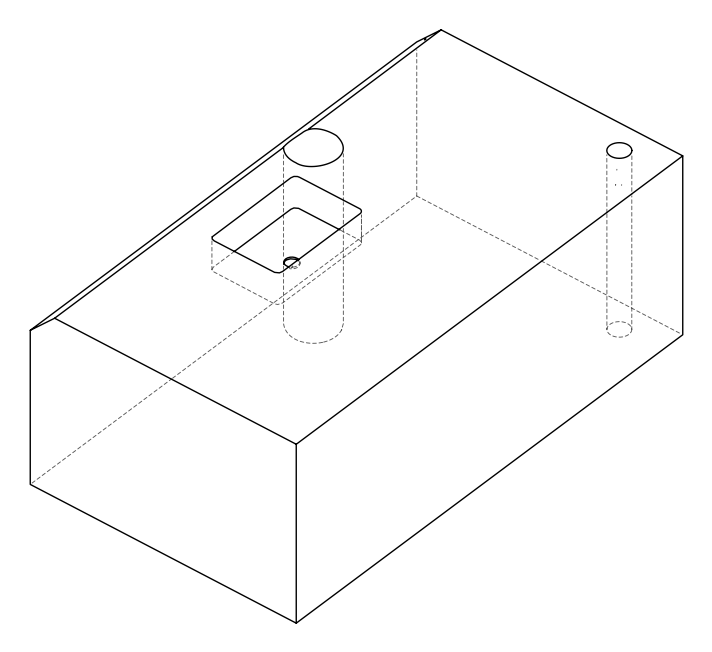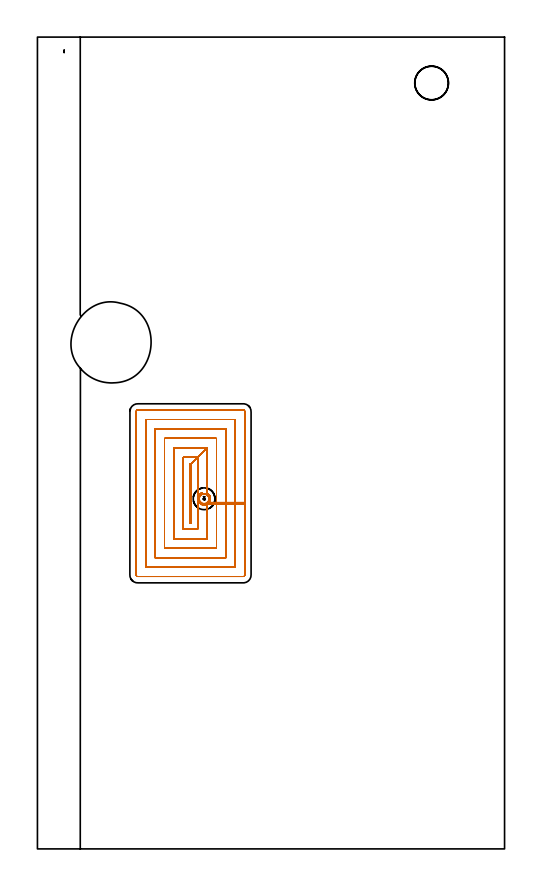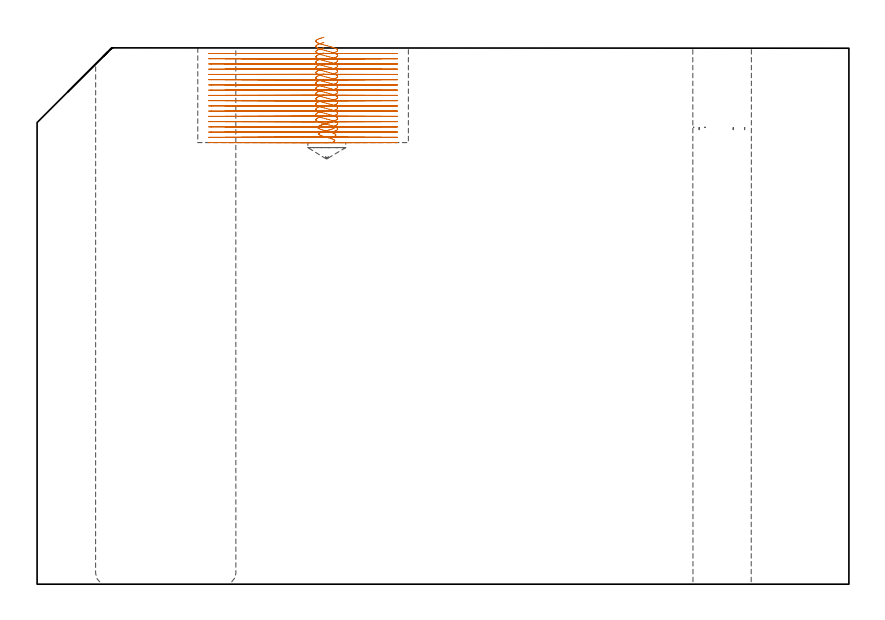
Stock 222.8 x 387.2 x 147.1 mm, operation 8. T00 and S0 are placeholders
(PLAN: 9 operations, 7 tool changes, 82.2 min)
(1 SPOT_DRILL | STEP1HOLE | NXT0321_9005460120000 | 0.03 min | 3 mm3)
(2 SPOT_DRILL_1 | STEP1POCKET | NXT0321_9005460120000 | 0.03 min | 2815 mm3)
(3 DRILL_BLIND_HOLE_INTO_CENTER | STEP1HOLE | UGT0301_217 | 0.07 min | 1140 mm3)
(4 DRILL_TO_ENLARGE_BLIND_HOLE | STEP1HOLE | NXT0301_111 | 0.11 min | 3440 mm3)
(5 GUN_DRILL_THROUGH_HOLE | STEP1HOLE | UGT0307_013 | 0.82 min | 24991 mm3)
(6 DRILL_BLIND_HOLE_INTO_CENTER_1 | STEP1POCKET | UGT0301_217 | 0.03 min | 266 mm3)
(7 AREA_MILL | FG_CHAMFER_SURFACE | UGT0205_001 | 24.88 min | 80585 mm3)
(8 MILL_RECTANGULAR_POCKET | POCKET_RECTANGULAR_STRAIGHT | NXT0201_008 | Follow Part, ap 1.5, ae 75% | 41.83 min | 124676 mm3)
(9 MILL_THROUGH_HOLE_FROM_SOLID_MATERIAL | STEP1HOLE_1 | NXT0201_007 | Circular | 14.4 min | 170519 mm3)
(TOOL NXT0321_9005460120000 | NC Spot Drill, 142deg, 12mm, Carbide, Uncoated | D12 PA142 FL30 Z2)
(TOOL UGT0301_217 | Twist Drill 10.4 mm | D10.4 PA118 FL82 Z2)
(TOOL NXT0301_111 | Carbide Drill 16.1mm [860.1-1610-050A1-PM 4234] | D16.1 PA147 FL73 Z2)
(TOOL UGT0307_013 | Gun Drill 16 mm | D16 PA130 FL24 Z1)
(TOOL UGT0205_001 | Chamfer Mill 20 x 3 x 45 deg. | D20 FL50 Z2)
(TOOL NXT0201_008 | ENDMILL 6mm [2P460-0600-NA 1630] | D6 FL26 Z6)
(TOOL NXT0201_007 | ENDMILL 25mm [R216.25-25050GCK54P 1620] | D25 R3 FL54 Z5)
(OP 8 MILL_RECTANGULAR_POCKET)
G17 G21 G94 G90
T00 M6
G54
G17 G0 G90 X78.716 Y169.887 S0 M3
G43 Z157.1 H1
Z150.1
G94 G1 X78.619 Y169.868 Z150.073 F250.
X77.99 Y169.593 Z149.889
X77.789 Y169.452 Z149.824
X77.356 Y169.089 Z149.672
X77.001 Y168.647 Z149.52
X76.867 Y168.442 Z149.455
X76.662 Y167.979 Z149.319
X76.538 Y167.489 Z149.184
X76.497 Y166.985 Z149.048
X76.518 Y166.741 Z148.983
X76.538 Y166.496 Z148.917
X76.593 Y166.238 Z148.846
X76.674 Y166.006 Z148.78
X76.882 Y165.545 Z148.645
X77.006 Y165.337 Z148.58
X77.076 Y165.237 Z148.547
X77.423 Y164.839 Z148.406
X77.807 Y164.528 Z148.273
X77.985 Y164.413 Z148.216
X78.099 Y164.348 Z148.181
X78.219 Y164.293 Z148.146
X78.444 Y164.189 Z148.08
X79.023 Y164.039 Z147.919
X79.62 Y164.004 Z147.759
X80.213 Y164.085 Z147.599
X80.779 Y164.28 Z147.438
X80.995 Y164.401 Z147.372
X81.207 Y164.526 Z147.306
X81.676 Y164.933 Z147.14
X82.053 Y165.427 Z146.973
X82.32 Y165.988 Z146.807
X82.468 Y166.591 Z146.64
X82.49 Y167.212 Z146.474
X82.385 Y167.825 Z146.307
X82.157 Y168.403 Z146.141
X82.027 Y168.612 Z146.075
X81.665 Y169.063 Z145.92
X81.226 Y169.445 Z145.764
X81.069 Y169.556 Z145.712
X80.9 Y169.645 Z145.661
Y191.3 F500.
X73.4 Y183.8
X72.6
Y155.4
X73.4
Y183.8
X76.4 Y186.8
X69.6
Y152.4
X76.4
Y186.8
X80.9 Y191.3
X65.1
Y147.9
X80.9
Y164.35
X85.4
Y195.8
X60.6
Y143.4
X85.4
Y164.35
X89.9
Y200.3
X56.1
Y138.9
X89.9
Y164.35
X94.4
Y204.8
X51.6
Y134.4
X94.4
Y164.35
X98.9
Y208.6
G3 X98.2 Y209.3 R0.7
G1 X47.8
G3 X47.1 Y208.6 R0.7
G1 Y130.6
G3 X47.8 Y129.9 R0.7
G1 X98.2
G3 X98.9 Y130.6 R0.7
G1 Y164.35
Y165.35
G0 X78.717 Y169.884 Z148.661
G1 X78.492 Y169.826 Z148.599 F250.
X77.99 Y169.593 Z148.45
X77.789 Y169.452 Z148.385
X77.356 Y169.089 Z148.233
X77.001 Y168.647 Z148.081
X76.867 Y168.442 Z148.016
X76.662 Y167.98 Z147.88
X76.538 Y167.49 Z147.745
X76.497 Y166.987 Z147.61
X76.517 Y166.742 Z147.544
X76.538 Y166.497 Z147.478
X76.593 Y166.238 Z147.407
X76.674 Y166.006 Z147.341
X76.882 Y165.545 Z147.206
X77.006 Y165.337 Z147.141
X77.076 Y165.237 Z147.108
X77.423 Y164.839 Z146.967
X77.807 Y164.528 Z146.834
X77.985 Y164.413 Z146.777
X78.2 Y164.29 Z146.711
X78.829 Y164.076 Z146.533
X79.488 Y164.002 Z146.355
X80.149 Y164.071 Z146.177
X80.779 Y164.28 Z145.999
X80.995 Y164.401 Z145.933
X81.207 Y164.526 Z145.867
X81.676 Y164.933 Z145.701
X82.053 Y165.427 Z145.534
X82.32 Y165.988 Z145.368
X82.468 Y166.591 Z145.201
X82.49 Y167.212 Z145.035
X82.385 Y167.825 Z144.868
X82.157 Y168.403 Z144.702
X82.027 Y168.612 Z144.636
X81.665 Y169.063 Z144.481
X81.226 Y169.445 Z144.325
X81.069 Y169.556 Z144.273
X80.9 Y169.645 Z144.222
Y191.3 F500.
X73.4 Y183.8
X72.6
Y155.4
X73.4
Y183.8
X76.4 Y186.8
X69.6
Y152.4
X76.4
Y186.8
X80.9 Y191.3
X65.1
Y147.9
X80.9
Y164.35
X85.4
Y195.8
X60.6
Y143.4
X85.4
Y164.35
X89.9
Y200.3
X56.1
Y138.9
X89.9
Y164.35
X94.4
Y204.8
X51.6
Y134.4
X94.4
Y164.35
X98.9
Y208.6
G3 X98.2 Y209.3 R0.7
G1 X47.8
G3 X47.1 Y208.6 R0.7
G1 Y130.6
G3 X47.8 Y129.9 R0.7
G1 X98.2
G3 X98.9 Y130.6 R0.7
G1 Y164.35
Y165.35
G0 X78.718 Y169.884 Z147.222
G1 X78.497 Y169.828 Z147.161 F250.
X77.99 Y169.593 Z147.011
X77.789 Y169.452 Z146.946
X77.356 Y169.089 Z146.794
X76.999 Y168.644 Z146.642
X76.865 Y168.439 Z146.576
X76.642 Y167.918 Z146.424
X76.52 Y167.365 Z146.272
X76.503 Y166.798 Z146.12
X76.593 Y166.238 Z145.968
X76.674 Y166.006 Z145.902
X76.882 Y165.545 Z145.767
X77.006 Y165.337 Z145.702
X77.076 Y165.237 Z145.669
X77.423 Y164.839 Z145.528
X77.807 Y164.528 Z145.395
X77.985 Y164.413 Z145.339
X78.2 Y164.29 Z145.272
X78.829 Y164.076 Z145.094
X79.488 Y164.002 Z144.916
X80.149 Y164.071 Z144.738
X80.779 Y164.28 Z144.561
X80.995 Y164.401 Z144.494
X81.207 Y164.526 Z144.428
X81.676 Y164.933 Z144.262
X82.053 Y165.427 Z144.095
X82.32 Y165.988 Z143.929
X82.468 Y166.591 Z143.762
X82.49 Y167.212 Z143.596
X82.385 Y167.825 Z143.429
X82.157 Y168.403 Z143.263
X82.027 Y168.612 Z143.197
X81.663 Y169.065 Z143.041
X81.227 Y169.445 Z142.886
X81.07 Y169.556 Z142.835
X80.9 Y169.645 Z142.783
Y191.3 F500.
X73.4 Y183.8
X72.6
Y155.4
X73.4
Y183.8
X76.4 Y186.8
X69.6
Y152.4
X76.4
Y186.8
X80.9 Y191.3
X65.1
Y147.9
X80.9
Y164.35
X85.4
Y195.8
X60.6
Y143.4
X85.4
Y164.35
X89.9
Y200.3
X56.1
Y138.9
X89.9
Y164.35
X94.4
Y204.8
X51.6
Y134.4
X94.4
Y164.35
X98.9
Y208.6
G3 X98.2 Y209.3 R0.7
G1 X47.8
G3 X47.1 Y208.6 R0.7
G1 Y130.6
G3 X47.8 Y129.9 R0.7
G1 X98.2
G3 X98.9 Y130.6 R0.7
G1 Y164.35
Y165.35
G0 X78.718 Y169.884 Z145.783
G1 X78.497 Y169.828 Z145.722 F250.
X77.99 Y169.593 Z145.572
X77.789 Y169.452 Z145.507
X77.356 Y169.089 Z145.355
X76.999 Y168.644 Z145.203
X76.865 Y168.439 Z145.137
X76.642 Y167.918 Z144.985
X76.52 Y167.365 Z144.833
X76.503 Y166.798 Z144.681
X76.593 Y166.238 Z144.529
X76.674 Y166.006 Z144.464
X76.882 Y165.545 Z144.328
X77.006 Y165.337 Z144.263
X77.076 Y165.237 Z144.23
X77.423 Y164.839 Z144.089
X77.807 Y164.528 Z143.957
X77.985 Y164.413 Z143.9
X78.2 Y164.29 Z143.833
X78.829 Y164.076 Z143.655
X79.488 Y164.002 Z143.477
X80.149 Y164.071 Z143.3
X80.779 Y164.28 Z143.122
X80.995 Y164.401 Z143.055
X81.207 Y164.526 Z142.989
X81.676 Y164.933 Z142.823
X82.053 Y165.427 Z142.656
X82.32 Y165.988 Z142.49
X82.468 Y166.591 Z142.323
X82.49 Y167.212 Z142.157
X82.385 Y167.825 Z141.991
X82.157 Y168.403 Z141.824
X82.027 Y168.612 Z141.758
X81.663 Y169.065 Z141.602
X81.227 Y169.445 Z141.447
X81.07 Y169.556 Z141.396
X80.9 Y169.645 Z141.344
Y191.3 F500.
X73.4 Y183.8
X72.6
Y155.4
X73.4
Y183.8
X76.4 Y186.8
X69.6
Y152.4
X76.4
Y186.8
X80.9 Y191.3
X65.1
Y147.9
X80.9
Y164.35
X85.4
Y195.8
X60.6
Y143.4
X85.4
Y164.35
X89.9
Y200.3
X56.1
Y138.9
X89.9
Y164.35
X94.4
Y204.8
X51.6
Y134.4
X94.4
Y164.35
X98.9
Y208.6
G3 X98.2 Y209.3 R0.7
G1 X47.8
G3 X47.1 Y208.6 R0.7
G1 Y130.6
G3 X47.8 Y129.9 R0.7
G1 X98.2
G3 X98.9 Y130.6 R0.7
G1 Y164.35
Y165.35
G0 X78.718 Y169.884 Z144.344
G1 X78.497 Y169.828 Z144.283 F250.
X77.99 Y169.593 Z144.133
X77.789 Y169.452 Z144.068
X77.356 Y169.089 Z143.917
X76.999 Y168.644 Z143.764
X76.865 Y168.439 Z143.698
X76.642 Y167.918 Z143.546
X76.52 Y167.365 Z143.394
X76.503 Y166.798 Z143.242
X76.593 Y166.238 Z143.09
X76.674 Y166.006 Z143.025
X76.882 Y165.545 Z142.889
X77.006 Y165.337 Z142.824
X77.076 Y165.237 Z142.791
X77.423 Y164.839 Z142.65
X77.807 Y164.528 Z142.518
X77.985 Y164.413 Z142.461
X78.2 Y164.29 Z142.394
X78.829 Y164.076 Z142.217
X79.488 Y164.002 Z142.039
X80.149 Y164.071 Z141.861
X80.779 Y164.28 Z141.683
X80.995 Y164.401 Z141.616
X81.207 Y164.526 Z141.551
X81.676 Y164.933 Z141.384
X82.053 Y165.427 Z141.218
X82.32 Y165.988 Z141.051
X82.468 Y166.591 Z140.885
X82.49 Y167.212 Z140.718
X82.385 Y167.825 Z140.552
X82.157 Y168.403 Z140.385
X82.027 Y168.612 Z140.319
X81.663 Y169.065 Z140.163
X81.227 Y169.445 Z140.008
X81.07 Y169.556 Z139.957
X80.9 Y169.645 Z139.905
Y191.3 F500.
X73.4 Y183.8
X72.6
Y155.4
X73.4
Y183.8
X76.4 Y186.8
X69.6
Y152.4
X76.4
Y186.8
X80.9 Y191.3
X65.1
Y147.9
X80.9
Y164.35
X85.4
Y195.8
X60.6
Y143.4
X85.4
Y164.35
X89.9
Y200.3
X56.1
Y138.9
X89.9
Y164.35
X94.4
Y204.8
X51.6
Y134.4
X94.4
Y164.35
X98.9
Y208.6
G3 X98.2 Y209.3 R0.7
G1 X47.8
G3 X47.1 Y208.6 R0.7
G1 Y130.6
G3 X47.8 Y129.9 R0.7
G1 X98.2
G3 X98.9 Y130.6 R0.7
G1 Y164.35
Y165.35
G0 X78.718 Y169.884 Z142.905
G1 X78.497 Y169.828 Z142.844 F250.
X77.99 Y169.593 Z142.695
X77.789 Y169.452 Z142.629
X77.356 Y169.089 Z142.478
X76.999 Y168.644 Z142.325
X76.865 Y168.439 Z142.259
X76.642 Y167.918 Z142.107
X76.52 Y167.365 Z141.955
X76.503 Y166.798 Z141.803
X76.593 Y166.238 Z141.652
X76.674 Y166.006 Z141.586
X76.882 Y165.545 Z141.45
X77.006 Y165.337 Z141.385
X77.076 Y165.237 Z141.353
X77.423 Y164.839 Z141.211
X77.807 Y164.528 Z141.079
X77.985 Y164.413 Z141.022
X78.2 Y164.29 Z140.956
X78.829 Y164.076 Z140.778
X79.488 Y164.002 Z140.6
X80.149 Y164.071 Z140.422
X80.779 Y164.28 Z140.244
X80.995 Y164.401 Z140.178
X81.207 Y164.526 Z140.112
X81.676 Y164.933 Z139.945
X82.053 Y165.427 Z139.779
X82.32 Y165.988 Z139.612
X82.468 Y166.591 Z139.446
X82.49 Y167.212 Z139.279
X82.385 Y167.825 Z139.113
X82.157 Y168.403 Z138.946
X82.027 Y168.612 Z138.88
X81.663 Y169.065 Z138.724
X81.227 Y169.445 Z138.569
X81.07 Y169.556 Z138.518
X80.9 Y169.645 Z138.467
Y191.3 F500.
X73.4 Y183.8
X72.6
Y155.4
X73.4
Y183.8
X76.4 Y186.8
X69.6
Y152.4
X76.4
Y186.8
X80.9 Y191.3
X65.1
Y147.9
X80.9
Y164.35
X85.4
Y195.8
X60.6
Y143.4
X85.4
Y164.35
X89.9
Y200.3
X56.1
Y138.9
X89.9
Y164.35
X94.4
Y204.8
X51.6
Y134.4
X94.4
Y164.35
X98.9
Y208.6
G3 X98.2 Y209.3 R0.7
G1 X47.8
G3 X47.1 Y208.6 R0.7
G1 Y130.6
G3 X47.8 Y129.9 R0.7
G1 X98.2
G3 X98.9 Y130.6 R0.7
G1 Y164.35
Y165.35
G0 X78.718 Y169.885 Z141.467
G1 X78.578 Y169.856 Z141.428 F250.
X77.99 Y169.593 Z141.256
X77.789 Y169.452 Z141.19
X77.356 Y169.089 Z141.039
X76.999 Y168.644 Z140.886
X76.865 Y168.439 Z140.82
X76.642 Y167.918 Z140.668
X76.52 Y167.365 Z140.516
X76.503 Y166.798 Z140.365
X76.593 Y166.238 Z140.213
X76.674 Y166.006 Z140.147
X76.882 Y165.545 Z140.011
X77.006 Y165.337 Z139.946
X77.076 Y165.237 Z139.914
X77.423 Y164.839 Z139.772
X77.807 Y164.528 Z139.64
X77.985 Y164.413 Z139.583
X78.2 Y164.29 Z139.517
X78.829 Y164.076 Z139.339
X79.488 Y164.002 Z139.161
X80.149 Y164.071 Z138.983
X80.779 Y164.28 Z138.805
X80.995 Y164.401 Z138.739
X81.207 Y164.526 Z138.673
X81.676 Y164.933 Z138.506
X82.053 Y165.427 Z138.34
X82.32 Y165.988 Z138.173
X82.468 Y166.591 Z138.007
X82.49 Y167.212 Z137.84
X82.385 Y167.825 Z137.674
X82.157 Y168.403 Z137.507
X82.027 Y168.612 Z137.441
X81.663 Y169.065 Z137.285
X81.228 Y169.444 Z137.131
X81.071 Y169.555 Z137.079
X80.9 Y169.645 Z137.028
Y191.3 F500.
X73.4 Y183.8
X72.6
Y155.4
X73.4
Y183.8
X76.4 Y186.8
X69.6
Y152.4
X76.4
Y186.8
X80.9 Y191.3
X65.1
Y147.9
X80.9
Y164.35
X85.4
Y195.8
X60.6
Y143.4
X85.4
Y164.35
X89.9
Y200.3
X56.1
Y138.9
X89.9
Y164.35
X94.4
Y204.8
X51.6
Y134.4
X94.4
Y164.35
X98.9
Y208.6
G3 X98.2 Y209.3 R0.7
G1 X47.8
G3 X47.1 Y208.6 R0.7
G1 Y130.6
G3 X47.8 Y129.9 R0.7
G1 X98.2
G3 X98.9 Y130.6 R0.7
G1 Y164.35
Y165.35
G0 X78.717 Y169.884 Z140.028
G1 X78.568 Y169.852 Z139.987 F250.
X77.99 Y169.593 Z139.817
X77.789 Y169.452 Z139.751
X77.356 Y169.089 Z139.6
X77. Y168.645 Z139.448
X76.866 Y168.44 Z139.382
X76.662 Y167.979 Z139.247
X76.538 Y167.491 Z139.112
X76.497 Y166.989 Z138.977
X76.517 Y166.744 Z138.911
X76.538 Y166.5 Z138.845
X76.593 Y166.238 Z138.774
X76.674 Y166.006 Z138.708
X76.882 Y165.545 Z138.572
X77.006 Y165.337 Z138.507
X77.076 Y165.237 Z138.475
X77.423 Y164.839 Z138.333
X77.807 Y164.528 Z138.201
X77.985 Y164.413 Z138.144
X78.2 Y164.29 Z138.078
X78.829 Y164.076 Z137.9
X79.488 Y164.002 Z137.722
X80.149 Y164.071 Z137.544
X80.779 Y164.28 Z137.366
X80.995 Y164.401 Z137.3
X81.207 Y164.526 Z137.234
X81.676 Y164.933 Z137.067
X82.053 Y165.427 Z136.901
X82.32 Y165.988 Z136.734
X82.468 Y166.591 Z136.568
X82.49 Y167.212 Z136.401
X82.385 Y167.825 Z136.235
X82.157 Y168.403 Z136.068
X82.027 Y168.612 Z136.003
X81.664 Y169.064 Z135.847
X81.228 Y169.444 Z135.692
X81.07 Y169.555 Z135.64
X80.9 Y169.645 Z135.589
Y191.3 F500.
X73.4 Y183.8
X72.6
Y155.4
X73.4
Y183.8
X76.4 Y186.8
X69.6
Y152.4
X76.4
Y186.8
X80.9 Y191.3
X65.1
Y147.9
X80.9
Y164.35
X85.4
Y195.8
X60.6
Y143.4
X85.4
Y164.35
X89.9
Y200.3
X56.1
Y138.9
X89.9
Y164.35
X94.4
Y204.8
X51.6
Y134.4
X94.4
Y164.35
X98.9
Y208.6
G3 X98.2 Y209.3 R0.7
G1 X47.8
G3 X47.1 Y208.6 R0.7
G1 Y130.6
G3 X47.8 Y129.9 R0.7
G1 X98.2
G3 X98.9 Y130.6 R0.7
G1 Y164.35
Y165.35
G0 X78.717 Y169.884 Z138.589
G1 X78.492 Y169.826 Z138.527 F250.
X77.99 Y169.593 Z138.378
X77.789 Y169.452 Z138.313
X77.356 Y169.089 Z138.161
X77.002 Y168.648 Z138.009
X76.867 Y168.443 Z137.944
X76.662 Y167.98 Z137.808
X76.538 Y167.49 Z137.673
X76.497 Y166.986 Z137.537
X76.518 Y166.741 Z137.471
X76.538 Y166.497 Z137.406
X76.593 Y166.238 Z137.335
X76.674 Y166.006 Z137.269
X76.882 Y165.545 Z137.133
X77.006 Y165.337 Z137.069
X77.076 Y165.237 Z137.036
X77.423 Y164.839 Z136.894
X77.807 Y164.528 Z136.762
X77.985 Y164.413 Z136.705
X78.2 Y164.29 Z136.639
X78.829 Y164.076 Z136.461
X79.488 Y164.002 Z136.283
X80.149 Y164.071 Z136.105
X80.779 Y164.28 Z135.927
X80.995 Y164.401 Z135.861
X81.207 Y164.526 Z135.795
X81.676 Y164.933 Z135.628
X82.053 Y165.427 Z135.462
X82.32 Y165.988 Z135.296
X82.468 Y166.591 Z135.129
X82.49 Y167.212 Z134.963
X82.385 Y167.825 Z134.796
X82.157 Y168.403 Z134.63
X82.027 Y168.612 Z134.564
X81.665 Y169.062 Z134.409
X81.226 Y169.446 Z134.252
X81.069 Y169.556 Z134.201
X80.9 Y169.645 Z134.15
Y191.3 F500.
X73.4 Y183.8
X72.6
Y155.4
X73.4
Y183.8
X76.4 Y186.8
X69.6
Y152.4
X76.4
Y186.8
X80.9 Y191.3
X65.1
Y147.9
X80.9
Y164.35
X85.4
Y195.8
X60.6
Y143.4
X85.4
Y164.35
X89.9
Y200.3
X56.1
Y138.9
X89.9
Y164.35
X94.4
Y204.8
X51.6
Y134.4
X94.4
Y164.35
X98.9
Y208.6
G3 X98.2 Y209.3 R0.7
G1 X47.8
G3 X47.1 Y208.6 R0.7
G1 Y130.6
G3 X47.8 Y129.9 R0.7
G1 X98.2
G3 X98.9 Y130.6 R0.7
G1 Y164.35
Y165.35
G0 X78.717 Y169.884 Z137.15
G1 X78.492 Y169.826 Z137.088 F250.
X77.99 Y169.593 Z136.939
X77.789 Y169.452 Z136.874
X77.356 Y169.089 Z136.722
X77.002 Y168.648 Z136.571
X76.867 Y168.443 Z136.505
X76.663 Y167.98 Z136.369
X76.538 Y167.491 Z136.234
X76.497 Y166.987 Z136.099
X76.517 Y166.742 Z136.033
X76.538 Y166.498 Z135.967
X76.593 Y166.238 Z135.896
X76.674 Y166.006 Z135.83
X76.882 Y165.545 Z135.695
X77.006 Y165.337 Z135.63
X77.076 Y165.237 Z135.597
X77.423 Y164.839 Z135.455
X77.807 Y164.528 Z135.323
X77.985 Y164.413 Z135.266
X78.2 Y164.29 Z135.2
X78.829 Y164.076 Z135.022
X79.488 Y164.002 Z134.844
X80.149 Y164.071 Z134.666
X80.779 Y164.28 Z134.488
X80.995 Y164.401 Z134.422
X81.207 Y164.526 Z134.356
X81.676 Y164.933 Z134.19
X82.053 Y165.427 Z134.023
X82.32 Y165.988 Z133.857
X82.468 Y166.591 Z133.69
X82.49 Y167.212 Z133.524
X82.385 Y167.825 Z133.357
X82.157 Y168.403 Z133.191
X82.027 Y168.612 Z133.125
X81.665 Y169.062 Z132.97
X81.226 Y169.446 Z132.814
X81.069 Y169.556 Z132.762
X80.9 Y169.645 Z132.711
Y191.3 F500.
X73.4 Y183.8
X72.6
Y155.4
X73.4
Y183.8
X76.4 Y186.8
X69.6
Y152.4
X76.4
Y186.8
X80.9 Y191.3
X65.1
Y147.9
X80.9
Y164.35
X85.4
Y195.8
X60.6
Y143.4
X85.4
Y164.35
X89.9
Y200.3
X56.1
Y138.9
X89.9
Y164.35
X94.4
Y204.8
X51.6
Y134.4
X94.4
Y164.35
X98.9
Y208.6
G3 X98.2 Y209.3 R0.7
G1 X47.8
G3 X47.1 Y208.6 R0.7
G1 Y130.6
G3 X47.8 Y129.9 R0.7
G1 X98.2
G3 X98.9 Y130.6 R0.7
G1 Y164.35
Y165.35
G0 X78.718 Y169.884 Z135.711
G1 X78.497 Y169.828 Z135.65 F250.
X77.99 Y169.593 Z135.5
X77.789 Y169.452 Z135.435
X77.356 Y169.089 Z135.283
X76.999 Y168.644 Z135.13
X76.865 Y168.439 Z135.065
X76.642 Y167.918 Z134.913
X76.52 Y167.365 Z134.761
X76.503 Y166.798 Z134.609
X76.593 Y166.238 Z134.457
X76.674 Y166.006 Z134.391
X76.882 Y165.545 Z134.256
X77.006 Y165.337 Z134.191
X77.076 Y165.237 Z134.158
X77.423 Y164.839 Z134.017
X77.807 Y164.528 Z133.884
X77.985 Y164.413 Z133.827
X78.2 Y164.29 Z133.761
X78.829 Y164.076 Z133.583
X79.488 Y164.002 Z133.405
X80.149 Y164.071 Z133.227
X80.779 Y164.28 Z133.05
X80.995 Y164.401 Z132.983
X81.207 Y164.526 Z132.917
X81.676 Y164.933 Z132.751
X82.053 Y165.427 Z132.584
X82.32 Y165.988 Z132.418
X82.468 Y166.591 Z132.251
X82.49 Y167.212 Z132.085
X82.385 Y167.825 Z131.918
X82.157 Y168.403 Z131.752
X82.027 Y168.612 Z131.686
X81.663 Y169.065 Z131.53
X81.227 Y169.445 Z131.375
X81.07 Y169.556 Z131.324
X80.9 Y169.645 Z131.272
Y191.3 F500.
X73.4 Y183.8
X72.6
Y155.4
X73.4
Y183.8
X76.4 Y186.8
X69.6
Y152.4
X76.4
Y186.8
X80.9 Y191.3
X65.1
Y147.9
X80.9
Y164.35
X85.4
Y195.8
X60.6
Y143.4
X85.4
Y164.35
X89.9
Y200.3
X56.1
Y138.9
X89.9
Y164.35
X94.4
Y204.8
X51.6
Y134.4
X94.4
Y164.35
X98.9
Y208.6
G3 X98.2 Y209.3 R0.7
G1 X47.8
G3 X47.1 Y208.6 R0.7
G1 Y130.6
G3 X47.8 Y129.9 R0.7
G1 X98.2
G3 X98.9 Y130.6 R0.7
G1 Y164.35
Y165.35
G0 X78.718 Y169.884 Z134.272
G1 X78.497 Y169.828 Z134.211 F250.
X77.99 Y169.593 Z134.061
X77.789 Y169.452 Z133.996
X77.356 Y169.089 Z133.844
X76.999 Y168.644 Z133.692
X76.865 Y168.439 Z133.626
X76.642 Y167.918 Z133.474
X76.52 Y167.365 Z133.322
X76.503 Y166.798 Z133.17
X76.593 Y166.238 Z133.018
X76.674 Y166.006 Z132.952
X76.882 Y165.545 Z132.817
X77.006 Y165.337 Z132.752
X77.076 Y165.237 Z132.719
X77.423 Y164.839 Z132.578
X77.807 Y164.528 Z132.445
X77.985 Y164.413 Z132.389
X78.2 Y164.29 Z132.322
X78.829 Y164.076 Z132.144
X79.488 Y164.002 Z131.966
X80.149 Y164.071 Z131.789
X80.779 Y164.28 Z131.611
X80.995 Y164.401 Z131.544
X81.207 Y164.526 Z131.478
X81.676 Y164.933 Z131.312
X82.053 Y165.427 Z131.145
X82.32 Y165.988 Z130.979
X82.468 Y166.591 Z130.812
X82.49 Y167.212 Z130.646
X82.385 Y167.825 Z130.479
X82.157 Y168.403 Z130.313
X82.027 Y168.612 Z130.247
X81.663 Y169.065 Z130.091
X81.227 Y169.445 Z129.936
X81.07 Y169.556 Z129.885
X80.9 Y169.645 Z129.833
Y191.3 F500.
X73.4 Y183.8
X72.6
Y155.4
X73.4
Y183.8
X76.4 Y186.8
X69.6
Y152.4
X76.4
Y186.8
X80.9 Y191.3
X65.1
Y147.9
X80.9
Y164.35
X85.4
Y195.8
X60.6
Y143.4
X85.4
Y164.35
X89.9
Y200.3
X56.1
Y138.9
X89.9
Y164.35
X94.4
Y204.8
X51.6
Y134.4
X94.4
Y164.35
X98.9
Y208.6
G3 X98.2 Y209.3 R0.7
G1 X47.8
G3 X47.1 Y208.6 R0.7
G1 Y130.6
G3 X47.8 Y129.9 R0.7
G1 X98.2
G3 X98.9 Y130.6 R0.7
G1 Y164.35
Y165.35
G0 X78.718 Y169.884 Z132.833
G1 X78.497 Y169.828 Z132.772 F250.
X77.99 Y169.593 Z132.622
X77.789 Y169.452 Z132.557
X77.356 Y169.089 Z132.405
X76.999 Y168.644 Z132.253
X76.865 Y168.439 Z132.187
X76.642 Y167.918 Z132.035
X76.52 Y167.365 Z131.883
X76.503 Y166.798 Z131.731
X76.593 Y166.238 Z131.579
X76.674 Y166.006 Z131.514
X76.882 Y165.545 Z131.378
X77.006 Y165.337 Z131.313
X77.076 Y165.237 Z131.28
X77.423 Y164.839 Z131.139
X77.807 Y164.528 Z131.007
X77.985 Y164.413 Z130.95
X78.2 Y164.29 Z130.883
X78.829 Y164.076 Z130.705
X79.488 Y164.002 Z130.528
X80.149 Y164.071 Z130.35
X80.779 Y164.28 Z130.172
X80.995 Y164.401 Z130.105
X81.207 Y164.526 Z130.039
X81.676 Y164.933 Z129.873
X82.053 Y165.427 Z129.706
X82.32 Y165.988 Z129.54
X82.468 Y166.591 Z129.374
X82.49 Y167.212 Z129.207
X82.385 Y167.825 Z129.041
X82.157 Y168.403 Z128.874
X82.027 Y168.612 Z128.808
X81.663 Y169.065 Z128.652
X81.227 Y169.445 Z128.497
X81.07 Y169.556 Z128.446
X80.9 Y169.645 Z128.394
Y191.3 F500.
X73.4 Y183.8
X72.6
Y155.4
X73.4
Y183.8
X76.4 Y186.8
X69.6
Y152.4
X76.4
Y186.8
X80.9 Y191.3
X65.1
Y147.9
X80.9
Y164.35
X85.4
Y195.8
X60.6
Y143.4
X85.4
Y164.35
X89.9
Y200.3
X56.1
Y138.9
X89.9
Y164.35
X94.4
Y204.8
X51.6
Y134.4
X94.4
Y164.35
X98.9
Y208.6
G3 X98.2 Y209.3 R0.7
G1 X47.8
G3 X47.1 Y208.6 R0.7
G1 Y130.6
G3 X47.8 Y129.9 R0.7
G1 X98.2
G3 X98.9 Y130.6 R0.7
G1 Y164.35
Y165.35
G0 X78.718 Y169.884 Z131.394
G1 X78.497 Y169.828 Z131.333 F250.
X77.99 Y169.593 Z131.184
X77.789 Y169.452 Z131.118
X77.356 Y169.089 Z130.967
X76.999 Y168.644 Z130.814
X76.865 Y168.439 Z130.748
X76.642 Y167.918 Z130.596
X76.52 Y167.365 Z130.444
X76.503 Y166.798 Z130.292
X76.593 Y166.238 Z130.14
X76.674 Y166.006 Z130.075
X76.882 Y165.545 Z129.939
X77.006 Y165.337 Z129.874
X77.076 Y165.237 Z129.842
X77.423 Y164.839 Z129.7
X77.807 Y164.528 Z129.568
X77.985 Y164.413 Z129.511
X78.2 Y164.29 Z129.444
X78.829 Y164.076 Z129.267
X79.488 Y164.002 Z129.089
X80.149 Y164.071 Z128.911
X80.779 Y164.28 Z128.733
X80.995 Y164.401 Z128.666
X81.207 Y164.526 Z128.601
X81.676 Y164.933 Z128.434
X82.053 Y165.427 Z128.268
X82.32 Y165.988 Z128.101
X82.468 Y166.591 Z127.935
X82.49 Y167.212 Z127.768
X82.385 Y167.825 Z127.602
X82.157 Y168.403 Z127.435
X82.027 Y168.612 Z127.369
X81.663 Y169.065 Z127.213
X81.227 Y169.445 Z127.058
X81.07 Y169.556 Z127.007
X80.9 Y169.645 Z126.956
Y191.3 F500.
X73.4 Y183.8
X72.6
Y155.4
X73.4
Y183.8
X76.4 Y186.8
X69.6
Y152.4
X76.4
Y186.8
X80.9 Y191.3
X65.1
Y147.9
X80.9
Y164.35
X85.4
Y195.8
X60.6
Y143.4
X85.4
Y164.35
X89.9
Y200.3
X56.1
Y138.9
X89.9
Y164.35
X94.4
Y204.8
X51.6
Y134.4
X94.4
Y164.35
X98.9
Y208.6
G3 X98.2 Y209.3 R0.7
G1 X47.8
G3 X47.1 Y208.6 R0.7
G1 Y130.6
G3 X47.8 Y129.9 R0.7
G1 X98.2
G3 X98.9 Y130.6 R0.7
G1 Y164.35
Y165.35
G0 X78.718 Y169.885 Z129.956
G1 X78.578 Y169.856 Z129.917 F250.
X77.99 Y169.593 Z129.745
X77.789 Y169.452 Z129.679
X77.356 Y169.089 Z129.528
X76.999 Y168.644 Z129.375
X76.865 Y168.439 Z129.309
X76.642 Y167.918 Z129.157
X76.52 Y167.365 Z129.005
X76.503 Y166.798 Z128.853
X76.593 Y166.238 Z128.702
X76.674 Y166.006 Z128.636
X76.882 Y165.545 Z128.5
X77.006 Y165.337 Z128.435
X77.076 Y165.237 Z128.403
X77.423 Y164.839 Z128.261
X77.807 Y164.528 Z128.129
X77.985 Y164.413 Z128.072
X78.2 Y164.29 Z128.006
X78.829 Y164.076 Z127.828
X79.488 Y164.002 Z127.65
X80.149 Y164.071 Z127.472
X80.779 Y164.28 Z127.294
X80.995 Y164.401 Z127.228
X81.207 Y164.526 Z127.162
X81.676 Y164.933 Z126.995
X82.053 Y165.427 Z126.829
X82.32 Y165.988 Z126.662
X82.468 Y166.591 Z126.496
X82.49 Y167.212 Z126.329
X82.385 Y167.825 Z126.163
X82.157 Y168.403 Z125.996
X82.027 Y168.612 Z125.93
X81.663 Y169.065 Z125.774
X81.23 Y169.442 Z125.621
X81.071 Y169.554 Z125.569
X80.9 Y169.645 Z125.517
Y191.3 F500.
X73.4 Y183.8
X72.6
Y155.4
X73.4
Y183.8
X76.4 Y186.8
X69.6
Y152.4
X76.4
Y186.8
X80.9 Y191.3
X65.1
Y147.9
X80.9
Y164.35
X85.4
Y195.8
X60.6
Y143.4
X85.4
Y164.35
X89.9
Y200.3
X56.1
Y138.9
X89.9
Y164.35
X94.4
Y204.8
X51.6
Y134.4
X94.4
Y164.35
X98.9
Y208.6
G3 X98.2 Y209.3 R0.7
G1 X47.8
G3 X47.1 Y208.6 R0.7
G1 Y130.6
G3 X47.8 Y129.9 R0.7
G1 X98.2
G3 X98.9 Y130.6 R0.7
G1 Y164.35
Y165.35
G0 X78.718 Y169.885 Z128.517
G1 X78.579 Y169.856 Z128.478 F250.
X77.991 Y169.593 Z128.306
X77.789 Y169.452 Z128.24
X77.357 Y169.09 Z128.089
X76.999 Y168.644 Z127.936
X76.865 Y168.439 Z127.87
X76.61 Y167.813 Z127.689
X76.501 Y167.146 Z127.508
X76.508 Y166.901 Z127.442
X76.516 Y166.655 Z127.376
X76.593 Y166.238 Z127.263
X76.674 Y166.006 Z127.197
X76.879 Y165.55 Z127.063
X77.007 Y165.335 Z126.996
X77.074 Y165.24 Z126.965
X77.423 Y164.84 Z126.822
X77.807 Y164.528 Z126.69
X77.982 Y164.415 Z126.634
X78.197 Y164.292 Z126.568
X78.825 Y164.077 Z126.39
X79.485 Y164.002 Z126.212
X80.146 Y164.07 Z126.034
X80.776 Y164.279 Z125.856
X80.992 Y164.4 Z125.789
X81.205 Y164.524 Z125.723
X81.675 Y164.931 Z125.557
X82.051 Y165.425 Z125.39
X82.32 Y165.986 Z125.224
X82.468 Y166.59 Z125.057
X82.49 Y167.211 Z124.891
X82.385 Y167.823 Z124.724
X82.158 Y168.402 Z124.558
X82.027 Y168.611 Z124.492
X81.662 Y169.066 Z124.335
X81.23 Y169.442 Z124.182
X81.071 Y169.554 Z124.13
X80.9 Y169.645 Z124.078
Y191.3 F500.
X73.4 Y183.8
X72.6
Y155.4
X73.4
Y183.8
X76.4 Y186.8
X69.6
Y152.4
X76.4
Y186.8
X80.9 Y191.3
X65.1
Y147.9
X80.9
Y164.35
X85.4
Y195.8
X60.6
Y143.4
X85.4
Y164.35
X89.9
Y200.3
X56.1
Y138.9
X89.9
Y164.35
X94.4
Y204.8
X51.6
Y134.4
X94.4
Y164.35
X98.9
Y208.6
G3 X98.2 Y209.3 R0.7
G1 X47.8
G3 X47.1 Y208.6 R0.7
G1 Y130.6
G3 X47.8 Y129.9 R0.7
G1 X98.2
G3 X98.9 Y130.6 R0.7
G1 Y164.35
Y165.35
G0 X81.544 Y168.43 Z127.078
G1 X81.508 Y168.476 Z127.062 F250.
X81.364 Y168.665 Z126.999
X81.094 Y168.927 Z126.898
X80.854 Y169.097 Z126.819
X80.435 Y169.306 Z126.694
X80.339 Y169.347 Z126.666
X80.104 Y169.416 Z126.6
X79.773 Y169.468 Z126.51
X79.712 Y169.476 Z126.494
X79.352 Y169.479 Z126.397
X79.053 Y169.436 Z126.316
X78.941 Y169.422 Z126.286
X78.685 Y169.353 Z126.215
X78.297 Y169.19 Z126.102
X78.069 Y169.055 Z126.031
X78.034 Y169.024 Z126.019
X77.834 Y168.862 Z125.95
X77.508 Y168.507 Z125.821
X77.364 Y168.293 Z125.751
X77.153 Y167.827 Z125.614
X77.081 Y167.605 Z125.552
X77.009 Y167.009 Z125.391
X77.027 Y166.776 Z125.328
X77.08 Y166.475 Z125.246
X77.112 Y166.261 Z125.188
X77.245 Y165.936 Z125.094
X77.278 Y165.868 Z125.074
X77.451 Y165.563 Z124.98
X77.759 Y165.202 Z124.853
X77.774 Y165.188 Z124.848
X78.101 Y164.93 Z124.736
X78.323 Y164.799 Z124.667
X78.765 Y164.619 Z124.539
X79.016 Y164.558 Z124.47
X79.169 Y164.561 Z124.429
X79.347 Y164.521 Z124.38
X79.905 Y164.536 Z124.23
X80.34 Y164.676 Z124.108
X80.403 Y164.693 Z124.09
X80.699 Y164.841 Z124.002
X80.899 Y164.928 Z123.943
X81.084 Y165.056 Z123.883
X81.458 Y165.443 Z123.739
X81.742 Y165.9 Z123.594
X81.923 Y166.407 Z123.45
X81.972 Y166.728 Z123.363
X81.981 Y167.108 Z123.261
X81.945 Y167.403 Z123.182
X81.918 Y167.634 Z123.119
X81.614 Y168.34 Z122.913
X81.508 Y168.476 Z122.867
X81.364 Y168.665 Z122.803
X81.094 Y168.927 Z122.703
X80.9 Y169.065 Z122.639
Y191.3 F500.
X73.4 Y183.8
X72.6
Y155.4
X73.4
Y183.8
X76.4 Y186.8
X69.6
Y152.4
X76.4
Y186.8
X80.9 Y191.3
X65.1
Y147.9
X80.9
Y164.929
X85.4
Y195.8
X60.6
Y143.4
X85.4
Y164.929
X89.9
Y200.3
X56.1
Y138.9
X89.9
Y164.929
X94.4
Y204.8
X51.6
Y134.4
X94.4
Y164.929
X98.9
Y208.6
G3 X98.2 Y209.3 R0.7
G1 X47.8
G3 X47.1 Y208.6 R0.7
G1 Y130.6
G3 X47.8 Y129.9 R0.7
G1 X98.2
G3 X98.9 Y130.6 R0.7
G1 Y164.929
Y165.929
G0 X81.523 Y166.168 Z125.639
G1 X81.645 Y166.523 Z125.538 F250.
X81.68 Y166.748 Z125.477
X81.702 Y166.958 Z125.421
X81.632 Y167.54 Z125.264
X81.414 Y168.083 Z125.107
X81.062 Y168.552 Z124.95
X80.712 Y168.83 Z124.83
X80.261 Y169.062 Z124.694
X80.059 Y169.133 Z124.636
X79.508 Y169.2 Z124.488
X78.958 Y169.135 Z124.339
X78.755 Y169.065 Z124.282
X78.334 Y168.858 Z124.156
X78.159 Y168.75 Z124.101
X77.925 Y168.545 Z124.018
X77.724 Y168.308 Z123.934
X77.619 Y168.13 Z123.879
X77.421 Y167.705 Z123.753
X77.379 Y167.577 Z123.717
X77.359 Y167.494 Z123.694
X77.311 Y167.107 Z123.59
X77.319 Y166.783 Z123.503
X77.382 Y166.427 Z123.406
X77.481 Y166.149 Z123.327
X77.693 Y165.755 Z123.207
X77.963 Y165.43 Z123.094
X77.99 Y165.405 Z123.084
X78.347 Y165.136 Z122.964
X78.526 Y165.026 Z122.908
X79.002 Y164.858 Z122.773
X79.503 Y164.802 Z122.638
X80.004 Y164.861 Z122.503
X80.478 Y165.031 Z122.368
X80.657 Y165.142 Z122.311
X81.036 Y165.434 Z122.183
X81.328 Y165.794 Z122.059
X81.513 Y166.137 Z121.955
X81.645 Y166.523 Z121.845
X81.68 Y166.748 Z121.784
X81.702 Y166.958 Z121.728
X81.632 Y167.54 Z121.571
X81.414 Y168.083 Z121.414
X81.062 Y168.552 Z121.257
X80.9 Y168.688 Z121.2
Y191.3 F500.
X73.4 Y183.8
X72.6
Y155.4
X73.4
Y183.8
X76.4 Y186.8
X69.6
Y152.4
X76.4
Y186.8
X80.9 Y191.3
X65.1
Y147.9
X80.9
Y165.329
X85.4
Y195.8
X60.6
Y143.4
X85.4
Y165.329
X89.9
Y200.3
X56.1
Y138.9
X89.9
Y165.329
X94.4
Y204.8
X51.6
Y134.4
X94.4
Y165.329
X98.9
Y208.6
G3 X98.2 Y209.3 R0.7
G1 X47.8
G3 X47.1 Y208.6 R0.7
G1 Y130.6
G3 X47.8 Y129.9 R0.7
G1 X98.2
G3 X98.9 Y130.6 R0.7
G1 Y165.329
Y166.329
G0 Z157.1
M5
M2
